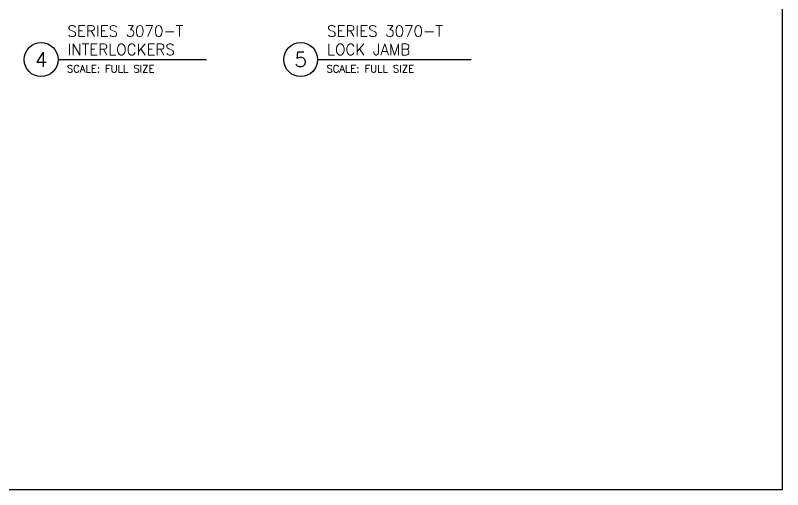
# Model space of a CAD drawing. Header units: inches. Extents: x 819.8 to 852.5, y 498 to 521.
# Drawn here: x 839.48 to 852.52, y 497.98 to 506.03 of the extents above; entities that cross this region are included whole.
import ezdxf
from ezdxf.enums import TextEntityAlignment as Align

# ---------------------------------------------------------------- set-up
doc = ezdxf.new("R2010")
doc.units = ezdxf.units.IN
doc.header["$MEASUREMENT"] = 0
doc.layers.add('DTLBUBBLE', color=6, linetype='Continuous')
doc.layers.add('TEXT', color=7, linetype='Continuous')
doc.layers.add('NO PLOT', color=40, linetype='Continuous', plot=False)
doc.layers.add('VIEWPORT LAYOUT', color=40, linetype='Continuous', plot=False)
doc.styles.get("Standard").update_dxf_attribs({"font": 'romans.shx'})

# ---------------------------------------------------------------- blocks, each defined once
blk = doc.blocks.new('PAPER-SPACE')
blk.add_lwpolyline([(0, 0), (784.37, 0), (784.37, 553.2), (0, 553.2)], close=True)

msp = doc.modelspace()

# ---------------------------------------------------------------- linework, layer by layer
at = {"layer": 'DTLBUBBLE'}
for p, q in [((840.20656, 505.28326), (842.72801, 505.28326)), ((844.61694, 505.28326), (847.22661, 505.28326))]:
    msp.add_line(p, q, dxfattribs=at)
at = {"layer": 'NO PLOT'}
for centre in [(839.91817, 505.28326), (844.32856, 505.28326)]:
    msp.add_circle(centre, 0.28838, dxfattribs=at)

# ---------------------------------------------------------------- block references
at = {"layer": 'VIEWPORT LAYOUT', "xscale": 0.04166666666, "yscale": 0.04166666666, "zscale": 0.04166666666}
msp.add_blockref('PAPER-SPACE', (819.83677, 497.98289), dxfattribs=at)

# ---------------------------------------------------------------- texts
at = {"layer": 'NO PLOT'}
for s, p in [('4', (839.91905, 505.15867)), ('5', (844.32943, 505.15867))]:
    msp.add_text(s, height=0.25, dxfattribs=at).set_placement(p, align=Align.CENTER)
for p in [(840.35555, 505.06638), (844.76593, 505.06638)]:
    msp.add_text('SCALE: FULL SIZE', height=0.125, dxfattribs=at).set_placement(p)
at = {"layer": 'TEXT', "char_height": 0.1875, "width": 12.21552, "attachment_point": 7}
for s, insert in [('SERIES 3070-T \\PINTERLOCKERS', (840.36556, 505.36124)), ('SERIES 3070-T\\PLOCK JAMB', (844.77594, 505.36124))]:
    msp.add_mtext(s, dxfattribs=dict(at, insert=insert))

doc.saveas('drawing.dxf')
